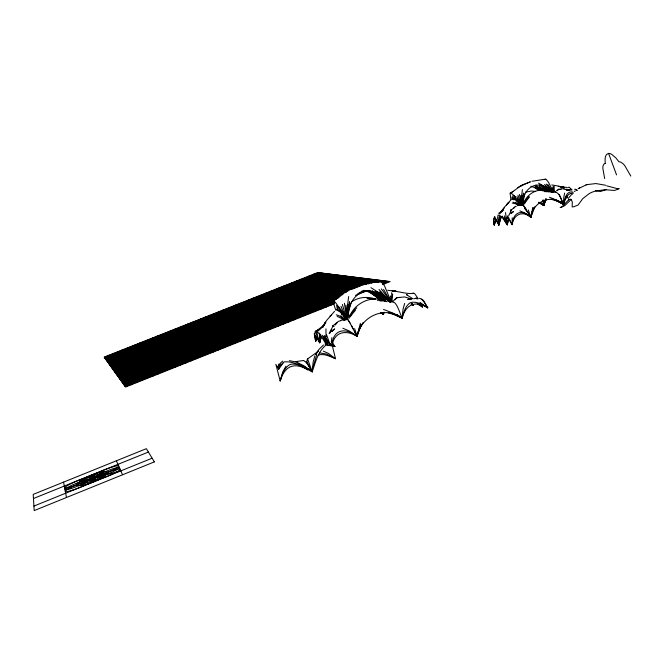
<?xml version="1.0" encoding="UTF-8"?>
<svg xmlns="http://www.w3.org/2000/svg" width="664" height="664" viewBox="0 0 664 664"><rect width="100%" height="100%" fill="white"/><g stroke="black" fill="none" stroke-linecap="round" stroke-linejoin="round"><path stroke-width="1" d="M496.381 219.767L494.207 225.038C491.941 214.962 495.593 218.522 498.863 224.938L499.328 217.56M339.437 311.507L339.553 307.166M325.949 328.863L326.049 336.465M347.438 319.442L347.471 317.716M383.377 300.502L383.551 296.767M347.455 319.384L348.168 309.557L349.77 302.161M346.965 318.745L346.981 318.255L350.019 323.011L356.983 336.274C361.008 316.089 385.294 305.39 402.143 318.131C399.944 313.972 396.964 301.315 392.109 301.763M545.094 190.834L545.302 188.169M522.219 204.645L523.423 193.108M317.168 337.81L315.657 341.279L314.213 333.643L319.6 342.682L319.666 341.138M383.103 298.402L383.103 300.161M346.981 318.844L347.006 318.371L350.036 323.028M522.228 204.703L523.755 193.373M314.694 333.801L315.4 331.311L319.6 342.682L320.247 335.361M512.766 197.889L512.89 195.681M391.909 299.522L392.681 294.086M522.078 195.241L521.97 204.495M319.392 333.096L319.6 342.682L321.55 336.499M512.234 217.784L512.135 224.656C508.458 218.19 505.096 213.742 507.221 224.764C504.499 221.577 502.598 215.7 498.108 215.003L497.552 217.883L498.863 224.938L501.137 217.045L499.27 223.262M339.819 311.615L340.043 308.669M495.825 219.452L494.207 225.038L493.684 219.577L494.572 216.364L498.863 224.938L499.959 217.053M507.371 223.121L507.23 224.764L502.341 216.173M498.614 223.204L498.863 224.938L499.436 219.975M512.052 199.607L512.749 198.636L515.007 199.416L520.103 204.711M306.826 361.606L307.366 359.083L318.18 351.372M319.782 333.818L319.6 342.682L320.87 338.499M323.501 325.891L325.775 322.662L320.911 328.547L316.919 331.958L317.442 335.876L319.6 342.682L320.662 334.681M347.695 304.568L347.264 319.251M347.745 313.366L349.513 301.672M513.737 199.814L514.276 195.639M331.294 341.977L331.875 337.611M340.391 312.835L340.864 309.399M326.837 344.525L327.294 341.105M383.56 300.352L383.8 298.269M499.187 216.813L498.863 224.938L500.357 216.398M319.6 342.682L320.504 336.416M278.581 364.146L278.631 369.043L284.001 361.913C294.185 360.876 303.572 367.167 312.221 371.815C315.408 362.419 317.99 351.356 326.124 344.989L334.772 346.467L331.967 341.786L331.875 343.105M307.548 368.52L307.88 369.848C294.127 361.78 284.707 365.906 280.183 381.02L275.867 364.378L278.631 369.043L279.818 363.922M522.103 204.885L522.311 204.097L524.884 203.275L523.448 204.429M522.128 204.927L522.344 204.138L524.211 206.371L530.86 217.203C532.86 201.707 551.477 193.332 563.504 204.213C561.346 200.47 559.719 192.079 554.913 192.178M522.385 189.589L521.779 194.909L521.929 204.387M277.867 366.379L278.631 369.043L280.299 363.2L282.648 361.091M494.207 225.038L495.319 219.925M554.556 192.062L554.805 191.265L555.677 192.12M545.683 190.8L545.941 189.389M514.193 198.976L514.7 196.162M314.694 334.863L315.657 341.279L316.545 336.997M391.718 292.608L391.718 301.705M326.904 344.467L327.742 340.798M340.757 312.254L341.122 310.42M348.658 296.534L347.172 308.196L347.255 319.152M332.631 343.064C335.959 330.664 347.562 330.406 356.983 336.274L360.378 323.393M508.549 219.776L507.221 224.764L506.723 219.145L507.669 215.85L512.135 224.656C513.006 212.107 521.572 208.728 530.86 217.203L534.918 206.579M554.249 186.443L554.091 191.498M313.059 367.192L316.703 354.767M499.718 218.406L500.05 216.887M383.767 312.636L383.427 314.105L383.045 312.561M383.8 300.435L384.29 298.435M510.143 193.207L513.363 191.332L510.143 193.207L510.848 199.59M332.1 342.873C334.631 327.933 346.957 328.439 356.983 336.274L359.747 326.887M342.807 328.232L348.899 330.796L356.983 336.274L361.083 324.347M515.056 198.387L515.596 196.386M515.04 199.15L515.538 197.274L514.89 199.847M532.802 207.483L530.86 217.203C522.344 210.413 513.919 214.14 512.135 224.656M531.466 214.953L530.86 217.203L524.618 212.878L519.879 210.862M282.822 362.901L280.424 365.648L278.631 369.043L279.901 365.233M315.657 341.279L316.736 337.652M383.941 312.271L383.427 314.105L384.157 312.337M564.624 193.091L563.777 197.308L563.52 204.205L561.985 201.582M421.383 299.149C424.022 299.281 425.831 305.49 427.757 307.839C415.598 300.07 405.762 304.419 402.085 318.147L401.18 316.421M508.45 219.51L507.221 224.764L504.3 217.9M546.107 190.502L546.555 189.041M524.709 194.129L522.46 204.869C522.643 186.883 538.944 177.678 551.817 192.361M327.393 343.047L328.058 340.939M350.916 303.282L348.965 310.287L347.762 317.965C348.575 291.67 370.62 281.536 389.154 301.456M508.757 215.568L511.761 209.509L514.758 207.292M354.418 331.245L356.983 336.274L360.295 327.618L363.166 322.38M533.242 207.865L530.86 217.203L530.104 215.85M545.426 199.756L543.808 205.325L542.969 200.345M329.12 333.452L333.336 325.484L337.329 322.339M314.902 355.779L313.159 361.946L312.213 371.815L303.805 365.715L298.169 363.05M545.75 198.561L543.808 205.325L546.563 198.934M404.675 303.431L403.056 309.067L402.085 318.147C403.712 312.528 405.189 305.714 410.618 302.535C416.784 301.033 422.702 304.759 427.757 307.839C425.873 304.983 421.997 297.837 419.333 298.302M533.424 208.123L530.86 217.203L528.328 209.998M329.875 333.262L331.369 329.776M384.107 300.369L384.979 298.327M384.215 300.161L385.178 297.937M278.631 369.043L280.324 365.665M523.647 203.533C526.768 193.697 538.388 187.024 548.157 191.664M322.604 327.335L326.63 320.438L334.54 311.333M546.679 190.668L547.319 189.24M341.96 313.798L342.74 312.13M341.885 313.931L342.649 312.346M341.802 314.578L343.047 312.014M501.586 211.791L504.491 207.085L508.964 202.337L506.416 204.927L507.404 203.806M341.852 314.694L343.105 312.188M523.838 203.624L525.954 199.748L528.859 196.519M523.763 203.591L525.938 199.731M349.613 316.462C355.032 302.593 372.238 294.741 385.967 301.248M546.771 191.871L547.659 190.178M342.267 314.022L343.114 312.42M323.584 325.651L322.77 327.169L323.683 325.684M349.828 316.612L351.256 314.08M349.704 316.595L352.783 311.74L356.817 307.764M384.232 300.775L385.178 299.099M504.291 207.757L501.005 211.891L501.536 211.003L498.656 213.393M524.46 203.093L529.548 196.976M524.012 203.649L525.174 201.74M502.399 211.127L503.32 209.683L499.585 214.024M524.535 203.043L526.751 200.08M316.836 352.634L315.807 354.202L317.923 351.09L315.782 354.393L318.994 349.372L323.459 344.989M516.584 200.752L517.63 199.192M351.704 314.429L350.642 316.022L355.456 310.212M285.952 366.163L282.806 371.815L280.183 381.02C281.959 374.894 284.051 367.756 290.019 364.47C296.426 362.751 302.61 366.669 307.88 369.848L304.461 366.868M335.237 324.995L338.267 321.359L340.964 320.671M385.17 299.663L386.099 298.36M523.547 184.517L530.395 181.811L520.651 185.903L512.84 191.614M385.186 299.721L386.133 298.435M501.652 210.795L502.49 209.658M384.954 299.588L385.917 298.31M384.414 301.074L386.705 298.418M568.26 198.445L571.247 194.867M393.561 300.609L396.109 298.144L397.761 297.563M513.753 208.073L515.272 206.446L516.31 206.346M394.798 299.921L396.881 297.696L399.695 297.406M307.581 358.917L312.213 371.815C310.412 368.545 306.287 361.291 304.004 360.959M557.187 190.684L558.748 189.198L560.922 189.356M348.841 318.33L349.895 317.467M331.942 331.494L333.203 330.091L331.494 331.602L334.697 328.912L332.614 330.589M348.351 316.587L350.277 314.661M567.587 187.704L569.139 187.148L572.119 189.896M412.742 293.596L413.763 293.073L414.851 293.878L418.254 298.783M510.931 199.988L507.47 203.624L507.902 203.25M556.515 190.867L558.806 189.232M330.879 315.417L330.083 316.147L331.56 314.794M574.509 191.605L575.314 190.9M511.006 213.625L513.421 211.542L511.919 212.779M548.663 191.282L549.676 190.427M571.231 199.416L564.641 205.732L560.175 207.517L561.478 207.45L568.658 199.773M317.309 330.307L323.26 325.675M578.103 188.767L586.287 184.816M521.381 185.812L523.655 184.376L517.812 187.613M580.137 187.497L578.983 188.194M351.862 301.688C358.726 296.941 367.79 296.293 375.542 299.057M315.201 331.485L317.766 330.083L315.4 331.311M317.035 304.851L321.384 302.601M520.651 185.903L522.062 185.198M544.953 179.446L546.123 179.322L548.539 182.309L553.145 191.622M522.369 202.429L524.153 201.582M340.582 320.446L341.777 319.89L344.533 320.239M318.222 355.19C324.007 353.132 330.174 356.618 335.519 358.709L332.365 345.927M380.995 281.719L382.091 281.86L384.722 286.325L390.681 300.626M33.93 506.076L152.139 458.201M33.457 498.523L148.404 452.043M111.784 367.723L343.504 275.776M112.025 368.055L344.309 275.875M112.257 368.387L345.114 275.975M112.498 368.719L345.919 276.075M112.739 369.059L346.732 276.183M112.98 369.392L347.554 276.282M113.22 369.732L348.376 276.382M113.469 370.072L349.198 276.49M113.71 370.421L350.028 276.589M113.959 370.761L350.866 276.697M114.208 371.11L351.704 276.797M114.457 371.458L352.542 276.905M114.706 371.807L353.389 277.004M114.955 372.164L354.244 277.112M115.212 372.512L355.099 277.22M115.461 372.869L355.954 277.328M115.719 373.226L356.817 277.436M115.976 373.591L357.688 277.544M116.233 373.948L358.56 277.652M116.499 374.313L359.44 277.759M116.756 374.679L360.32 277.867M117.022 375.044L361.208 277.984M117.279 375.417L362.096 278.091M117.545 375.782L362.992 278.199M117.81 376.156L363.889 278.316M118.084 376.529L364.793 278.432M118.35 376.911L365.706 278.54M118.624 377.293L366.619 278.656M118.889 377.667L367.541 278.772M119.163 378.057L368.462 278.888M119.445 378.438L369.392 278.996M119.719 378.829L370.321 279.112M119.993 379.21L371.259 279.237M120.275 379.609L372.205 279.353M120.557 379.999L373.151 279.469M120.84 380.397L374.106 279.586M121.122 380.796L353.978 288.101M354.319 287.968L375.069 279.71M121.412 381.194L348.168 290.923M362.577 285.18L376.031 279.826M121.695 381.592L346.168 292.218M365.441 284.549L377.003 279.951M121.985 381.999L343.329 293.861M368.354 283.901L377.974 280.067M122.276 382.406L342.425 294.741M371.267 283.254L378.953 280.191M122.566 382.813L340.715 295.936M374.181 282.607L379.941 280.316M122.865 383.228L339.528 296.933L283.345 286.176M376.114 282.358L380.928 280.44M123.155 383.643L338.64 297.804M377.119 282.474L381.924 280.565M123.454 384.058L335.835 299.447M378.123 282.598L382.929 280.689M123.753 384.473L334.789 300.394M381.045 281.959L383.933 280.814M124.052 384.896L333.926 301.265M381.094 282.474L384.946 280.938M124.359 385.319L334.025 301.763M382.115 282.598L385.967 281.063M124.658 385.743L334.141 302.253M361.233 291.454L364.071 290.326M382.182 283.105L386.987 281.187M124.965 386.174L334.058 302.825M359.108 292.841L364.893 290.533M383.203 283.238L388.017 281.32M125.272 386.597L334.183 303.323M357.282 294.111L365.947 290.658M383.277 283.752L389.054 281.445M334.307 303.822L125.579 387.029L104.182 357.083L317.741 272.572L390.092 281.577L382.398 284.648M355.464 295.38L367.972 290.4M104.381 357.365L318.413 272.655M104.58 357.639L319.102 272.738M104.787 357.929L319.782 272.821M104.987 358.211L320.471 272.912M105.194 358.494L321.168 272.995M105.402 358.784L321.857 273.078M105.601 359.066L322.563 273.17M105.808 359.357L323.26 273.253M106.016 359.647L323.966 273.344M106.223 359.946L324.671 273.435M106.439 360.237L325.385 273.518M106.647 360.527L326.099 273.609M106.862 360.826L326.821 273.701M107.07 361.125L327.543 273.792M107.286 361.423L328.265 273.883M107.502 361.722L328.995 273.966M107.717 362.029L329.726 274.058M107.933 362.328L330.456 274.149M108.149 362.635L331.195 274.249M108.373 362.942L331.942 274.34M108.589 363.249L332.689 274.431M108.813 363.557L333.436 274.522M109.037 363.872L334.191 274.614M109.253 364.179L334.947 274.713M109.477 364.494L335.702 274.805M109.709 364.81L336.465 274.904M109.933 365.125L337.237 274.996M110.158 365.449L338.009 275.095M110.39 365.764L338.781 275.187M110.622 366.088L339.561 275.286M110.847 366.412L340.341 275.386M111.079 366.736L341.13 275.477M111.311 367.059L341.918 275.577M111.552 367.391L342.707 275.676M525.456 192.162L531.441 191.008L535.582 191.431M559.769 189.431L560.947 189.066M322.87 306.204L329.02 304.295M587.001 184.609L595.948 183.563L605.734 185.281M586.021 184.899L587.266 184.534M303.863 360.419L295.555 361.681M95.085 477.789L120.823 470.884M399.603 297.414L404.658 296.933L411.398 298.974M325.061 344.06L328.838 343.703L334.772 346.467L332.963 344.243M531.947 181.297L545.634 179.114M595.981 190.883L605.194 189.73L614.656 190.443L619.197 188.642L617.727 188.75L606.713 185.845M605.203 163.46L603.833 164.157L603.053 165.851A18.019 5.021 68.3 0 0 602.862 168.531L604.688 178.599M517.472 205.624L518.31 205.45M413.157 293.181L410.75 293.621L405.754 293.156L395.636 291.305M336.399 309.673L339.072 310.91L341.321 313.01L346.143 319.907M410.991 298.974L407.704 299.423L411.746 298.883M606.199 189.638L600.347 191.514L595.608 190.742M571.123 189.746L566.541 190.219L569.397 189.954L567.504 190.07M377.343 300.311L382.323 300.302L387.261 301.697M413.979 298.659L416.784 298.46M576.435 190.07L577.398 190.352M366.976 298.46L372.562 298.592M319.525 352.883L326.688 354.07L335.519 358.709L328.489 353.431L323.318 351.14M561.395 188.783L562.79 188.775M544.306 191.605L545.974 191.589M327.161 345.089L330.987 345.33L334.772 346.467L330.249 343.396M379.933 300.941L382.339 301.008M369.483 299.074L372.28 299.223M387.768 290.268L396.383 291.446L392.109 290.724L394.657 291.156M289.321 360.652L297.032 362.195M566.716 187.422L558.291 186.318M551.759 184.924L558.598 186.136L564.359 187.978L559.096 186.468M510.433 193.033C515.471 195.058 517.522 201.375 520.742 205.458M573.322 193.274C567.239 192.236 565.321 199.872 563.52 204.205C564.583 199.283 566.259 190.203 573.223 192.137M313.449 274.265L375.625 282.474M382.763 283.42L384.805 283.686M309.158 275.967L366.254 283.943M512.326 203.059L515.588 203.79L518.908 205.458M560.665 186.717L563.836 187.19L562.79 187.032M304.859 277.66L359.929 285.802M300.568 279.361L354.626 287.794M296.268 281.063L349.314 289.794M361.556 291.803L363.598 292.143M291.961 282.773L346.035 292.135M287.653 284.474L342.757 294.517M317.068 331.651L320.081 334.44L326.339 344.5M563.495 188.974L566.043 189.58M551.17 199.291L557.461 201.092L563.504 204.213L559.611 201.383M279.038 287.885L336.291 299.414M274.722 289.595L333.975 302.112M373.483 298.783L375.343 299.182M270.406 291.297L331.651 304.876M372.579 298.808L374.413 299.232M545.443 191.132L547.294 191.564M388.249 312.935L393.918 314.462L402.143 318.131L396.989 314.587M266.081 293.007L326.314 307.009M382.813 300.659L384.522 301.066M261.765 294.716L320.969 309.133M257.433 296.434L315.616 311.267M513.123 202.138L519.148 205.159M253.108 298.144L310.262 313.4M336.258 314.769L339.785 316.056L344.84 319.674M530.785 186.235L534.553 187.613L538.969 190.261M248.776 299.862L304.909 315.541M331.178 345.222L334.772 346.467L329.61 343.919M244.443 301.572L299.547 317.674M562.026 187.132L563.196 187.489M337.138 316.288L344.633 319.94M240.102 303.29L294.177 319.816M383.526 309.449L392.922 313.051L402.143 318.131L396.375 315.151M235.762 305.008L288.807 321.957M231.421 306.726L283.437 324.098M549.41 191.962L544.073 190.991L543.019 186.792M549.477 197.233L556.565 200.13L563.504 204.213L552.572 199.017M227.071 308.445L278.058 326.248M390.93 312.935L393.81 313.939M343.911 320.065L345.031 320.463M222.722 310.171L272.672 328.389M390.473 312.786L402.143 318.131M330.863 344.757L334.772 346.467M218.373 311.889L267.285 330.539M214.016 313.615L261.89 332.689M555.229 199.856L563.504 204.213M365.515 290.467L371.624 293.347L380.489 299.912M209.658 315.342L256.495 334.839M205.3 317.068L251.092 336.997M297.115 362.644L308.436 369.051M200.935 318.795L245.68 339.155M538.761 202.628L543.808 205.35L543.027 200.071M196.569 320.521L240.268 341.313M538.554 183.189L543.941 186.136L551.933 192.485M192.195 322.248L234.857 343.471M381.269 312.445L383.394 314.113L380.862 312.81L383.394 314.113L383.07 312.429M187.821 323.982L229.437 345.629M407.605 295.206L406.351 294.55L413.066 298.875M370.927 287.661L381.509 294.476L389.926 302.062M540.015 203.176L543.808 205.35L540.745 202.578M183.447 325.709L224.009 347.795M417.299 303.946L422.296 306.843L422.063 305.573M376.737 292.973L382.937 296.708L389.013 301.456M543.442 186.708L551.643 192.386M368.81 291.703L379.791 299.339M332.531 325.675L334.083 326.555M179.072 327.443L218.581 349.953M380.87 312.669L383.394 314.113L380.862 312.445M542.994 185.754L551.568 192.07M376.297 291.571L382.746 295.746L388.963 301.107M380.912 312.653L383.394 314.113M534.86 187.505L539.126 190.244M542.289 185.638L551.535 192.261M174.69 329.178L213.144 352.119M570.974 193.606L572.326 194.419M419.889 302.294L427.757 307.839M412.178 303.888L413.008 305.199L411.157 304.087L413.008 305.199L412.336 303.863M566.193 189.107L567.388 189.838M375.517 291.297L382.182 295.688L388.755 301.107M515.438 202.188L519.472 205.159M369.043 290.434L374.903 294.442L379.883 298.949M170.308 330.913L207.707 354.294M165.917 332.647L202.263 356.46M535.151 186.493L539.334 189.547M369.084 290.292L380.547 299.647M543.808 205.35L538.861 202.271L543.808 205.35L540.147 202.57M161.526 334.39L196.818 358.635M544.555 186.335L551.502 191.962M157.136 336.125L191.365 360.809M535.317 186.293L539.367 189.514M378.671 292.202L390.058 302.12M576.883 190.178L575.032 189.091L574.808 189.746M152.737 337.868L185.912 362.984M411.738 304.203L413.008 305.199L412.004 303.846M148.338 339.603L180.45 365.158M340.781 315.765L345.156 319.658M545.335 185.937L552.282 192.444M143.939 341.346L174.981 367.341M419.283 304.187L422.296 306.843L421.864 305.457M372.305 291.197L380.655 299.331M544.546 184.484L552.548 192.56M139.531 343.089L169.511 369.516M379.883 291.562L390.208 302.037M372.263 290.932L380.596 299.273M535.914 185.024L540.928 190.087M411.481 303.788L413.008 305.199M135.124 344.84L164.041 371.699M522.311 204.097L526.585 209.973M421.134 305.755L422.296 306.843L421.424 305.432M537.691 186.974L540.936 190.228M379.019 289.446L390.44 302.128M570.152 189.248L571.164 190.236M420.802 305.39L422.296 306.843L421.092 305.44M130.708 346.583L158.555 373.89M420.246 304.776L422.296 306.843M565.894 196.66L567.023 197.83L566.882 196.129M126.301 348.326L153.077 376.073M518.543 203.574L519.754 204.869M546.248 184.086L552.888 192.469M571.289 199.607L572.293 202.022L572.169 206.902L573.538 206.844L578.112 205.01L582.718 198.677L589.3 193.548A24.319 18.501 -2.9 0 1 595.99 190.908M524.386 208.123L529.241 214.547M121.877 350.077L147.582 378.264M375.202 291.936L381.028 299.215M117.462 351.829L142.088 380.455M381.335 288.906L389.843 300.634M113.038 353.58L136.593 382.647M416.037 297.655L417.233 299.182M539.06 186.518L542.189 190.726M108.614 355.331L131.09 384.838M547.817 184.451L553.162 192.585M376.803 292.301L381.46 299.373M393.08 302.037L391.768 300.46L391.735 301.589M539.284 184.99L542.853 190.925M383.543 289.371L390.233 300.792M527.93 212.14L528.635 213.327M345.537 318.695C343.006 313.707 327.078 286.831 335.942 310.378M328.921 342.707L325.775 337.461L326.588 334.897L329.742 343.57M351.372 325.451L353.621 329.693M516.924 196.685L521.049 205.334M630.8 176.084L624.998 166.017A18.484 5.279 68.3 0 0 622.799 163.518L620.782 162.107L618.948 161.784L615.86 157.907L611.693 154.347A36.603 10.317 68.2 0 0 608.34 153.442C604.298 154.695 605.053 160.165 605.286 163.452M379.675 294.642L381.858 299.24M390.042 299.862L391.013 301.946M322.239 335.237L326.422 344.467M562.225 201.433L559.163 194.311M116.383 460.791L122.541 474.785M552.448 190.07L553.494 192.469M540.869 184.6L543.442 190.742M340.989 306.353L345.961 318.512M608.581 153.417L616.549 174.914M382.298 299.398L380.621 294.534M521.223 205.027L517.986 195.274M510.425 211.799L510.782 212.895M356.983 336.274L354.659 328.614M323.692 336.084L326.472 344.392L324.572 335.494M553.494 191.664L552.274 187.588M504.441 215.916L507.23 224.764L506.541 220.606M346.185 318.106L342.408 304.436M326.447 343.969L325.352 337.32L326.456 343.761M521.497 204.885L519.431 194.427M391.519 301.879L390.374 295.936M566.683 196.146L567.023 197.83M382.107 296.069L382.713 299.232M337.561 310.669L336.64 305.39M63.57 482.13L66.466 497.51M346.575 317.898L344.417 303.257M553.801 191.406L553.178 186.26M506.831 222.49L505.528 212.588M521.672 204.587L520.692 195.697M510.931 209.724L511.064 210.72M510.948 209.774L511.072 210.77M347.04 319.318L345.927 305.108M383.111 300.518L382.746 296.808M543.401 202.603L543.127 200.047M338.391 311.134L337.968 306.345M544.704 190.726L544.331 187.057M511.977 197.067L512.118 199.026M498.805 223.17L498.863 224.938M568.625 199.881A24.037 5.835 -67.2 0 1 571.306 199.573M107.875 472.768C103.119 478.163 94.288 479.01 88.038 482.462C85.15 482.545 77.97 488.579 76.642 484.197C81.78 479.126 89.972 477.997 96.338 474.719C99.509 474.528 105.667 468.967 107.875 472.768M323.999 324.53L323.144 326.256L325.484 322.082L323.999 324.53M502.515 210.09L501.901 211.326L503.038 209.11L502.515 210.09M360.726 285.254L360.361 285.91L353.082 288.807L351.306 288.998L355.182 286.997L360.726 285.254M549.518 189.929L548.713 190.568L549.535 189.987M154.363 461.887L34.204 510.583L33.2 494.398L146.362 448.673L154.363 461.887M306.685 361.697L306.253 361.515L312.221 371.815L306.685 361.697M396.383 291.446L393.096 290.873L396.383 291.446M86.287 480.196A12.475 1.502 -22.1 0 0 103.177 471.946A12.475 1.502 -22.1 0 0 85.39 477.748A12.475 1.502 -22.1 0 0 86.287 480.196M90.42 479.765A4.191 0.506 -22.1 0 0 96.114 476.984A4.191 0.506 -22.1 0 0 90.146 478.927A4.191 0.506 -22.1 0 0 90.42 479.765M71.189 488.513A12.608 1.536 -22.2 0 0 88.337 480.13A12.608 1.536 -22.2 0 0 70.442 485.957A12.608 1.536 -22.2 0 0 71.189 488.513M101.733 476.088A12.541 1.527 -22 0 0 119.379 467.688A12.541 1.527 -22 0 0 102.107 473.092A12.541 1.527 -22 0 0 101.733 476.088M87.416 484.189A12.674 1.552 -22.1 0 0 104.572 475.781A12.674 1.552 -22.1 0 0 86.494 481.657A12.674 1.552 -22.1 0 0 87.416 484.189M97.168 476.428A15.363 1.859 -22 0 0 118.781 466.145A15.363 1.859 -22 0 0 97.633 472.776A15.363 1.859 -22 0 0 97.168 476.428M98.239 479.682A15.529 1.901 -22.1 0 0 120.084 469.265A15.529 1.901 -22.1 0 0 98.695 475.955A15.529 1.901 -22.1 0 0 98.239 479.682M72.949 490.015A15.654 1.917 -22.2 0 0 94.205 479.599A15.654 1.917 -22.2 0 0 71.944 486.845A15.654 1.917 -22.2 0 0 72.949 490.015M72.351 486.538A15.305 1.851 -22.1 0 0 93.151 476.379A15.305 1.851 -22.1 0 0 71.388 483.475A15.305 1.851 -22.1 0 0 72.351 486.538"/></g></svg>
